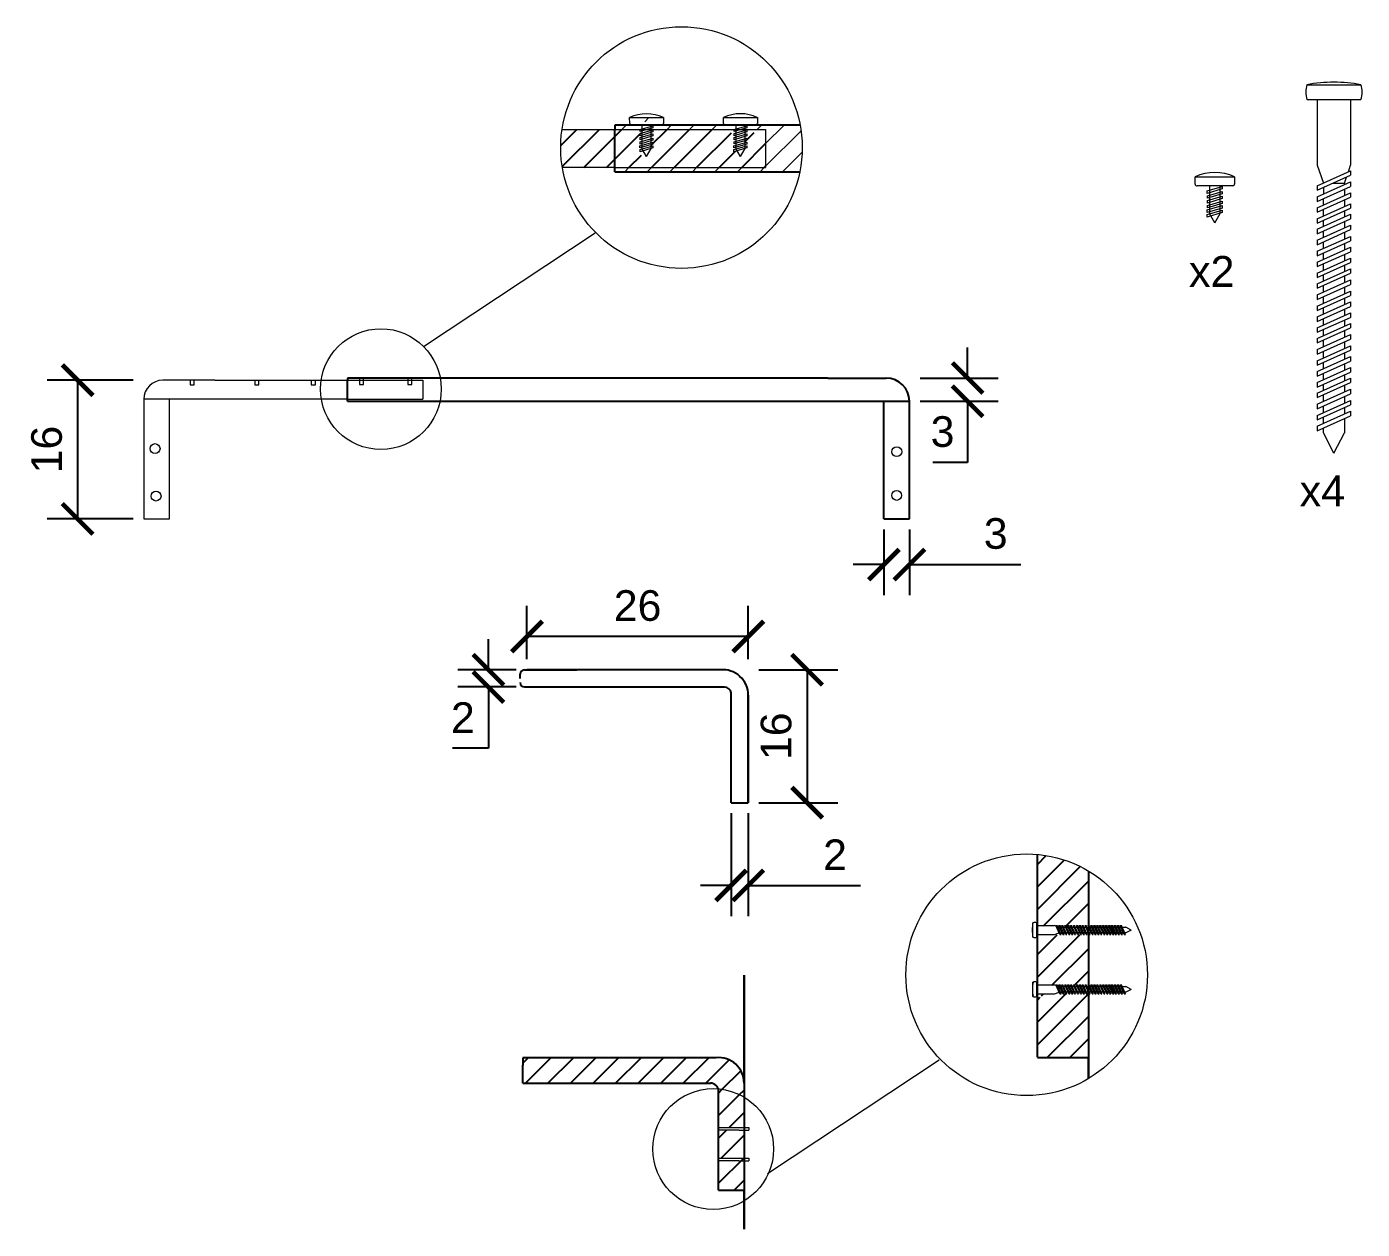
# Model space of a CAD drawing. Header units: inches. Extents: x -337 to 148, y 38 to 645.
# Drawn here: x -183 to -26, y 431.2 to 572.5 of the extents above; entities that cross this region are included whole.
import ezdxf

# ---------------------------------------------------------------- set-up
doc = ezdxf.new("R2010")
doc.units = ezdxf.units.IN
doc.header["$MEASUREMENT"] = 0
for name, color, linetype, lineweight in [('Chiodi', 7, 'Continuous', 18), ('Mulig', 7, 'Continuous', 25), ('Muri', 7, 'Continuous', 30), ('Proiettato', 4, 'Continuous', 20), ('Quote', 1, 'Continuous', 15), ('Sezionato', 7, 'Continuous', 25)]:
    doc.layers.add(name, color=color, linetype=linetype, lineweight=lineweight)
doc.styles.get("Standard").update_dxf_attribs({"font": 'Arial.ttf'})
doc.dimstyles.get("Standard").update_dxf_attribs({"dimtxt": 0.18, "dimasz": 0.18, "dimexe": 0.18, "dimexo": 0.0625, "dimgap": 0.09, "dimtad": 1, "dimtoh": 1, "dimdec": 0, "dimzin": 0, "dimdsep": 46, "dimtxsty": 'Standard', "dimblk": 'ARCHTICK', "dimblk1": 'ARCHTICK', "dimblk2": 'ARCHTICK', "dimcen": 0.09, "dimadec": 0, "dimazin": 0, "dimtfac": 1, "dimtdec": 0, "dimtofl": 0, "dimtmove": 0, "dimatfit": 3, "dimfxl": 1, "dimtolj": 1, "dimtzin": 0, "dimarcsym": 0})

# ---------------------------------------------------------------- blocks, each defined once
blk = doc.blocks.new('_ArchTick')
at = {"color": 0, "linetype": 'ByBlock', "const_width": 0.15}
blk.add_lwpolyline([(-0.5, -0.5), (0.5, 0.5)], dxfattribs=at)
blk = doc.blocks.new('*D38')
at = {"layer": 'Defpoints', "color": 0, "transparency": 16777216}
for p in [(-169.27, 530.99), (-177.05, 514.67), (-169.27, 514.67)]:
    blk.add_point(p, dxfattribs=at)
at = {"layer": 'Quote', "color": 0, "lineweight": -2, "transparency": 16777216}
for p, q in [((-170.52, 530.99), (-180.65, 530.99)), ((-177.05, 530.99), (-177.05, 514.67)), ((-170.52, 514.67), (-180.65, 514.67))]:
    blk.add_line(p, q, dxfattribs=at)
at = {"layer": 'Quote', "color": 0, "lineweight": -2, "transparency": 16777216, "xscale": 3.6, "yscale": 3.6, "zscale": 3.6}
for p, rotation in [((-177.05, 530.99), 90), ((-177.05, 514.67), 270)]:
    blk.add_blockref('_ArchTick', p, dxfattribs=dict(at, rotation=rotation))
at = {"layer": 'Quote', "color": 0, "transparency": 16777216, "insert": (-180.68, 522.83), "char_height": 3.6, "attachment_point": 5, "rotation": 90}
blk.add_mtext('\\A1;16', dxfattribs=at)
blk = doc.blocks.new('*D39')
at = {"layer": 'Defpoints', "color": 0, "transparency": 16777216}
for p in [(-79.24, 531.24), (-79.27, 528.5), (-72.42, 528.5)]:
    blk.add_point(p, dxfattribs=at)
at = {"layer": 'Quote', "color": 0, "lineweight": -2, "transparency": 16777216}
for p, q in [((-72.42, 531.24), (-72.42, 534.84)), ((-77.99, 531.24), (-68.82, 531.24)), ((-78.02, 528.5), (-68.82, 528.5)), ((-72.42, 528.5), (-72.42, 521.3)), ((-72.42, 521.3), (-76.53, 521.3))]:
    blk.add_line(p, q, dxfattribs=at)
at = {"layer": 'Quote', "color": 0, "lineweight": -2, "transparency": 16777216, "xscale": 3.6, "yscale": 3.6, "zscale": 3.6}
for p, rotation in [((-72.42, 531.24), 270), ((-72.42, 528.5), 90)]:
    blk.add_blockref('_ArchTick', p, dxfattribs=dict(at, rotation=rotation))
at = {"layer": 'Quote', "color": 0, "transparency": 16777216, "insert": (-75.37, 524.92), "char_height": 3.6, "attachment_point": 5}
blk.add_mtext('\\A1;3', dxfattribs=at)
blk = doc.blocks.new('*D40')
at = {"layer": 'Defpoints', "color": 0, "transparency": 16777216}
for p in [(-82.26, 514.67), (-79.27, 514.67), (-79.27, 509.31)]:
    blk.add_point(p, dxfattribs=at)
at = {"layer": 'Quote', "color": 0, "lineweight": -2, "transparency": 16777216}
for p, q in [((-82.26, 513.42), (-82.26, 505.71)), ((-79.27, 513.42), (-79.27, 505.71)), ((-82.26, 509.31), (-85.86, 509.31)), ((-79.27, 509.31), (-66.17, 509.31))]:
    blk.add_line(p, q, dxfattribs=at)
at = {"layer": 'Quote', "color": 0, "lineweight": -2, "transparency": 16777216, "xscale": 3.6, "yscale": 3.6, "zscale": 3.6}
blk.add_blockref('_ArchTick', (-82.26, 509.31), dxfattribs=at)
at = {"layer": 'Quote', "color": 0, "lineweight": -2, "transparency": 16777216, "xscale": 3.6, "yscale": 3.6, "zscale": 3.6, "rotation": 180}
blk.add_blockref('_ArchTick', (-79.27, 509.31), dxfattribs=at)
at = {"layer": 'Quote', "color": 0, "transparency": 16777216, "insert": (-69.12, 512.94), "char_height": 3.6, "attachment_point": 5}
blk.add_mtext('\\A1;3', dxfattribs=at)
blk = doc.blocks.new('*D41')
at = {"layer": 'Defpoints', "color": 0, "transparency": 16777216}
for p in [(-100.23, 481.32), (-98.21, 481.32), (-98.21, 471.6)]:
    blk.add_point(p, dxfattribs=at)
at = {"layer": 'Quote', "color": 0, "lineweight": -2, "transparency": 16777216}
for p, q in [((-100.23, 480.07), (-100.23, 468)), ((-98.21, 480.07), (-98.21, 468)), ((-100.23, 471.6), (-103.83, 471.6)), ((-98.21, 471.6), (-85.01, 471.6))]:
    blk.add_line(p, q, dxfattribs=at)
at = {"layer": 'Quote', "color": 0, "lineweight": -2, "transparency": 16777216, "xscale": 3.6, "yscale": 3.6, "zscale": 3.6}
blk.add_blockref('_ArchTick', (-100.23, 471.6), dxfattribs=at)
at = {"layer": 'Quote', "color": 0, "lineweight": -2, "transparency": 16777216, "xscale": 3.6, "yscale": 3.6, "zscale": 3.6, "rotation": 180}
blk.add_blockref('_ArchTick', (-98.21, 471.6), dxfattribs=at)
at = {"layer": 'Quote', "color": 0, "transparency": 16777216, "insert": (-88.01, 475.2), "char_height": 3.6, "attachment_point": 5}
blk.add_mtext('\\A1;2', dxfattribs=at)
blk = doc.blocks.new('*D42')
at = {"layer": 'Defpoints', "color": 0, "transparency": 16777216}
for p in [(-124.23, 496.94), (-128.76, 494.92), (-124.23, 494.92)]:
    blk.add_point(p, dxfattribs=at)
at = {"layer": 'Quote', "color": 0, "lineweight": -2, "transparency": 16777216}
for p, q in [((-128.76, 496.94), (-128.76, 500.54)), ((-125.48, 496.94), (-132.36, 496.94)), ((-125.48, 494.92), (-132.36, 494.92)), ((-128.76, 494.92), (-128.76, 487.72)), ((-128.76, 487.72), (-132.97, 487.72))]:
    blk.add_line(p, q, dxfattribs=at)
at = {"layer": 'Quote', "color": 0, "lineweight": -2, "transparency": 16777216, "xscale": 3.6, "yscale": 3.6, "zscale": 3.6}
for p, rotation in [((-128.76, 496.94), 270), ((-128.76, 494.92), 90)]:
    blk.add_blockref('_ArchTick', p, dxfattribs=dict(at, rotation=rotation))
at = {"layer": 'Quote', "color": 0, "transparency": 16777216, "insert": (-131.76, 491.32), "char_height": 3.6, "attachment_point": 5}
blk.add_mtext('\\A1;2', dxfattribs=at)
blk = doc.blocks.new('*D43')
at = {"layer": 'Defpoints', "color": 0, "transparency": 16777216}
for p in [(-98.21, 496.94), (-98.21, 481.32), (-91.29, 481.32)]:
    blk.add_point(p, dxfattribs=at)
at = {"layer": 'Quote', "color": 0, "lineweight": -2, "transparency": 16777216}
for p, q in [((-96.96, 496.94), (-87.69, 496.94)), ((-91.29, 496.94), (-91.29, 481.32)), ((-96.96, 481.32), (-87.69, 481.32))]:
    blk.add_line(p, q, dxfattribs=at)
at = {"layer": 'Quote', "color": 0, "lineweight": -2, "transparency": 16777216, "xscale": 3.6, "yscale": 3.6, "zscale": 3.6}
for p, rotation in [((-91.29, 496.94), 90), ((-91.29, 481.32), 270)]:
    blk.add_blockref('_ArchTick', p, dxfattribs=dict(at, rotation=rotation))
at = {"layer": 'Quote', "color": 0, "transparency": 16777216, "insert": (-94.92, 489.13), "char_height": 3.6, "attachment_point": 5, "rotation": 90}
blk.add_mtext('\\A1;16', dxfattribs=at)
blk = doc.blocks.new('*D44')
at = {"layer": 'Defpoints', "color": 0, "transparency": 16777216}
for p in [(-124.23, 500.85), (-124.23, 496.94), (-98.21, 496.94)]:
    blk.add_point(p, dxfattribs=at)
at = {"layer": 'Quote', "color": 0, "lineweight": -2, "transparency": 16777216}
for p, q in [((-124.23, 498.19), (-124.23, 504.45)), ((-98.21, 498.19), (-98.21, 504.45)), ((-98.21, 500.85), (-124.23, 500.85))]:
    blk.add_line(p, q, dxfattribs=at)
at = {"layer": 'Quote', "color": 0, "lineweight": -2, "transparency": 16777216, "xscale": 3.6, "yscale": 3.6, "zscale": 3.6, "rotation": 180}
blk.add_blockref('_ArchTick', (-124.23, 500.85), dxfattribs=at)
at = {"layer": 'Quote', "color": 0, "lineweight": -2, "transparency": 16777216, "xscale": 3.6, "yscale": 3.6, "zscale": 3.6}
blk.add_blockref('_ArchTick', (-98.21, 500.85), dxfattribs=at)
at = {"layer": 'Quote', "color": 0, "transparency": 16777216, "insert": (-111.22, 504.47), "char_height": 3.6, "attachment_point": 5}
blk.add_mtext('\\A1;26', dxfattribs=at)

msp = doc.modelspace()

# ---------------------------------------------------------------- hatches: boundary and pattern name
at = {"layer": 'Chiodi'}
h = msp.add_hatch(dxfattribs=at)
h.set_pattern_fill('ANSI31', color=256, scale=15)
h.paths.add_polyline_path([(-112.18, 560.96), (-113.9, 560.96), (-113.9, 560.46), (-112.18, 560.46)], flags=17)
h = msp.add_hatch(dxfattribs=at)
h.set_pattern_fill('ANSI31', color=256, scale=15)
h.paths.add_polyline_path([(-92.11, 560.96), (-94.81, 560.96), (-97.17, 560.96), (-97.17, 560.46), (-96.17, 560.46), (-96.17, 555.98), (-113.9, 555.98), (-113.9, 555.48), (-95.17, 555.48), (-92.15, 555.48, 0.050663), (-91.86, 558.33, 0.046516)])
h = msp.add_hatch(dxfattribs=at)
h.set_pattern_fill('ANSI31', color=256, scale=15)
h.set_pattern_definition([(45, (0.0235, 0.8929), (-1.325825, 1.325825), [])])
h.paths.add_polyline_path([(-108.18, 561.85), (-112.16, 561.85), (-112.15, 561.35), (-108.19, 561.35)], flags=17)
h = msp.add_hatch(dxfattribs=at)
h.set_pattern_fill('ANSI31', color=256, scale=15)
h.paths.add_polyline_path([(-101.14, 560.96), (-108.21, 560.96), (-108.21, 560.46), (-101.14, 560.46)], flags=17)
at = {"layer": 'Sezionato'}
h = msp.add_hatch(dxfattribs=at)
h.set_pattern_fill('ANSI31', color=256, scale=15)
h.paths.add_polyline_path([(-113.9, 560.46), (-120.1, 560.46, 0.037546), (-120.26, 558.33, 0.041587), (-120.06, 555.98), (-113.9, 555.98)])
h = msp.add_hatch(dxfattribs=at)
h.set_pattern_fill('ANSI31', color=256, scale=15)
h.paths.add_polyline_path([(-110.74, 557.91), (-110.94, 557.85), (-110.94, 558.11), (-110.74, 558.17), (-110.74, 558.41), (-110.94, 558.35), (-110.94, 558.6), (-110.74, 558.66), (-110.74, 558.89), (-110.94, 558.82), (-110.94, 559.08), (-110.74, 559.14), (-110.74, 559.37), (-110.95, 559.3), (-110.95, 559.56), (-110.74, 559.62), (-110.74, 560.07), (-111.97, 560.07, -0.451167), (-112.18, 560.25), (-112.18, 560.46), (-113.9, 560.46), (-113.9, 555.98), (-96.17, 555.98), (-96.17, 560.46), (-97.17, 560.46), (-97.17, 560.26, -0.41587), (-97.35, 560.08), (-98.61, 560.08), (-98.61, 559.95), (-98.4, 560.01), (-98.4, 559.76), (-98.61, 559.7), (-98.61, 559.46), (-98.4, 559.53), (-98.4, 559.28), (-98.61, 559.22), (-98.61, 558.99), (-98.4, 559.05), (-98.4, 558.81), (-98.61, 558.74), (-98.61, 558.49), (-98.4, 558.55), (-98.4, 558.31), (-98.61, 558.25), (-98.61, 558.04), (-98.42, 558.09), (-98.42, 557.85), (-98.61, 557.79), (-98.61, 557.58), (-98.41, 557.63), (-98.41, 557.39), (-98.59, 557.34), (-99.15, 556.37), (-99.55, 557.05), (-99.91, 556.94), (-99.91, 557.19), (-99.67, 557.26), (-99.7, 557.31), (-99.7, 557.46), (-99.92, 557.39), (-99.92, 557.65), (-99.7, 557.71), (-99.7, 557.92), (-99.9, 557.86), (-99.9, 558.11), (-99.7, 558.17), (-99.7, 558.41), (-99.9, 558.35), (-99.9, 558.61), (-99.7, 558.67), (-99.7, 558.89), (-99.9, 558.83), (-99.9, 559.08), (-99.7, 559.14), (-99.7, 559.37), (-99.91, 559.31), (-99.91, 559.56), (-99.7, 559.63), (-99.7, 560.08), (-100.93, 560.07, -0.451167), (-101.13, 560.25), (-101.14, 560.46), (-108.21, 560.46), (-108.21, 560.25, -0.41587), (-108.39, 560.07), (-109.65, 560.07), (-109.65, 559.94), (-109.45, 560), (-109.45, 559.76), (-109.65, 559.7), (-109.65, 559.46), (-109.44, 559.52), (-109.44, 559.28), (-109.65, 559.22), (-109.65, 558.98), (-109.44, 559.05), (-109.44, 558.8), (-109.65, 558.74), (-109.65, 558.49), (-109.44, 558.55), (-109.44, 558.31), (-109.65, 558.24), (-109.65, 558.03), (-109.46, 558.09), (-109.46, 557.84), (-109.65, 557.79), (-109.65, 557.57), (-109.45, 557.63), (-109.45, 557.39), (-109.63, 557.33), (-110.19, 556.36), (-110.59, 557.04), (-110.96, 556.93), (-110.96, 557.19), (-110.71, 557.26), (-110.74, 557.31), (-110.74, 557.46), (-110.96, 557.39), (-110.96, 557.64), (-110.74, 557.71)], flags=17)
h = msp.add_hatch(dxfattribs=at)
h.set_pattern_fill('ANSI31', color=256, scale=15)
h.paths.add_polyline_path([(-58.22, 473.29, 0.112438), (-64.22, 475.23), (-64.22, 467.16, -0.18369), (-63.75, 467.16), (-63.75, 466.84), (-61.69, 466.84), (-61.48, 466.77), (-61.51, 466.84), (-61.37, 466.84), (-61.32, 466.71), (-61.13, 466.65), (-61.08, 466.65), (-61.16, 466.84), (-61.02, 466.84), (-60.94, 466.65), (-60.74, 466.65), (-60.82, 466.84), (-60.68, 466.84), (-60.6, 466.65), (-60.39, 466.65), (-60.48, 466.84), (-60.34, 466.84), (-60.25, 466.65), (-60.06, 466.65), (-60.15, 466.84), (-60.01, 466.84), (-59.92, 466.65), (-59.72, 466.65), (-59.8, 466.84), (-59.66, 466.84), (-59.58, 466.65), (-59.37, 466.65), (-59.46, 466.84), (-59.31, 466.84), (-59.23, 466.65), (-59.03, 466.65), (-59.11, 466.84), (-58.97, 466.84), (-58.89, 466.65), (-58.68, 466.65), (-58.77, 466.84), (-58.63, 466.84), (-58.54, 466.65), (-58.35, 466.65), (-58.44, 466.84), (-58.22, 466.84)])
h = msp.add_hatch(dxfattribs=at)
h.set_pattern_fill('ANSI31', color=256, scale=15)
h.paths.add_polyline_path([(-58.22, 465.79), (-58.3, 465.79), (-58.38, 465.99), (-58.59, 465.99), (-58.5, 465.79), (-58.64, 465.79), (-58.73, 465.99), (-58.93, 465.99), (-58.84, 465.79), (-58.98, 465.79), (-59.07, 465.99), (-59.28, 465.99), (-59.19, 465.79), (-59.33, 465.79), (-59.42, 465.99), (-59.62, 465.99), (-59.53, 465.8), (-59.67, 465.8), (-59.76, 465.99), (-59.95, 465.99), (-59.87, 465.79), (-60.01, 465.79), (-60.09, 465.99), (-60.3, 465.99), (-60.21, 465.79), (-60.35, 465.79), (-60.44, 465.99), (-60.64, 465.99), (-60.55, 465.79), (-60.69, 465.79), (-60.78, 465.99), (-60.99, 465.99), (-60.9, 465.79), (-61.04, 465.79), (-61.13, 465.99), (-61.69, 465.79), (-63.75, 465.79), (-63.75, 465.47, -0.148808), (-64.22, 465.47), (-64.22, 460.19, -0.184301), (-63.75, 460.19), (-63.75, 459.86), (-61.69, 459.86), (-61.48, 459.79), (-61.51, 459.86), (-61.37, 459.86), (-61.31, 459.74), (-61.13, 459.67), (-61.08, 459.67), (-61.16, 459.86), (-61.02, 459.86), (-60.94, 459.67), (-60.74, 459.67), (-60.82, 459.86), (-60.68, 459.86), (-60.6, 459.67), (-60.39, 459.67), (-60.48, 459.86), (-60.34, 459.86), (-60.25, 459.67), (-60.06, 459.67), (-60.14, 459.87), (-60, 459.87), (-59.92, 459.67), (-59.72, 459.67), (-59.8, 459.86), (-59.66, 459.86), (-59.58, 459.67), (-59.37, 459.67), (-59.45, 459.86), (-59.31, 459.86), (-59.23, 459.67), (-59.03, 459.67), (-59.11, 459.86), (-58.97, 459.86), (-58.89, 459.67), (-58.68, 459.67), (-58.77, 459.86), (-58.63, 459.86), (-58.54, 459.67), (-58.35, 459.67), (-58.44, 459.87), (-58.22, 459.87)])
h = msp.add_hatch(dxfattribs=at)
h.set_pattern_fill('ANSI31', color=256, scale=15)
h.paths.add_polyline_path([(-58.22, 458.82), (-58.3, 458.82), (-58.38, 459.01), (-58.59, 459.01), (-58.5, 458.82), (-58.64, 458.82), (-58.73, 459.01), (-58.93, 459.01), (-58.84, 458.82), (-58.98, 458.82), (-59.07, 459.01), (-59.28, 459.01), (-59.19, 458.82), (-59.33, 458.82), (-59.42, 459.01), (-59.62, 459.01), (-59.53, 458.82), (-59.67, 458.82), (-59.76, 459.01), (-59.95, 459.01), (-59.86, 458.82), (-60, 458.82), (-60.09, 459.01), (-60.3, 459.01), (-60.21, 458.82), (-60.35, 458.82), (-60.44, 459.01), (-60.64, 459.01), (-60.55, 458.82), (-60.69, 458.82), (-60.78, 459.01), (-60.99, 459.01), (-60.9, 458.82), (-61.04, 458.82), (-61.13, 459.01), (-61.69, 458.82), (-63.75, 458.82), (-63.75, 458.49, -0.149292), (-64.22, 458.49), (-64.22, 451.31), (-58.22, 451.31)])
h = msp.add_hatch(dxfattribs=at)
h.set_pattern_fill('ANSI31', color=256, scale=15)
h.paths.add_polyline_path([(-101.98, 451.34), (-124.71, 451.34), (-124.71, 450.45), (-124.71, 448.35), (-102.67, 448.35, -0.336086), (-101.75, 447.69, -0.114287), (-98.7, 446.71), (-98.7, 448.35, 0.44218)])
h = msp.add_hatch(dxfattribs=at)
h.set_pattern_fill('ANSI31', color=256, scale=15)
h.paths.add_polyline_path([(-98.7, 446.71, 0.114287), (-101.75, 447.69, -0.074277), (-101.71, 447.42), (-101.7, 443.14), (-99.27, 443.14), (-99.27, 442.82), (-101.7, 442.82), (-101.7, 439.53), (-99.3, 439.53), (-99.3, 439.21), (-101.7, 439.21), (-101.7, 435.73), (-98.7, 435.73)])

# ---------------------------------------------------------------- linework, layer by layer
at = {"layer": 'Chiodi', "color": 2}
for p, q in [((-32.53, 565.71), (-26.18, 565.71)), ((-32.53, 563.97), (-31.31, 563.97)), ((-31.31, 563.97), (-31.31, 556.26)), ((-31.31, 563.97), (-27.4, 563.97)), ((-27.4, 563.97), (-27.4, 556.26)), ((-27.4, 563.97), (-26.18, 563.97)), ((-31.31, 556.26), (-30.6, 554.16)), ((-27.66, 555.48), (-27.4, 556.26)), ((-31.31, 553.83), (-27.4, 555.6)), ((-31.31, 553.31), (-27.4, 555.07)), ((-31.31, 552.52), (-27.4, 554.29)), ((-28.11, 554.16), (-27.87, 554.86)), ((-27.4, 555.59), (-27.4, 555.07)), ((-27.4, 554.29), (-27.4, 553.76)), ((-31.32, 551.25), (-27.4, 553.02)), ((-31.31, 553.83), (-31.31, 553.83)), ((-31.31, 553.83), (-31.31, 553.31)), ((-31.31, 552), (-27.4, 553.76)), ((-30.6, 553.63), (-30.6, 552.85)), ((-29.43, 554.16), (-28.11, 554.16)), ((-28.11, 554.16), (-28.11, 553.97)), ((-28.11, 553.44), (-28.11, 552.7)), ((-27.4, 553.01), (-27.4, 552.49)), ((-31.32, 550.73), (-27.4, 552.49)), ((-31.32, 549.96), (-27.4, 551.72)), ((-31.32, 551.25), (-31.32, 550.73)), ((-31.32, 549.43), (-27.4, 551.19)), ((-31.31, 552.52), (-31.31, 552)), ((-30.6, 551.57), (-30.6, 552.32)), ((-28.11, 552.17), (-28.11, 551.4)), ((-27.4, 551.72), (-27.4, 551.19)), ((-31.32, 549.96), (-31.32, 549.43)), ((-31.31, 548.72), (-27.39, 550.48)), ((-31.31, 548.19), (-27.4, 549.95)), ((-30.6, 550.28), (-30.6, 551.05)), ((-30.6, 549.04), (-30.6, 549.76)), ((-28.11, 550.88), (-28.11, 550.16)), ((-28.11, 549.63), (-28.11, 548.88)), ((-27.4, 550.48), (-27.4, 549.95)), ((-31.31, 547.44), (-27.4, 549.2)), ((-31.31, 548.72), (-31.31, 548.19)), ((-31.31, 546.91), (-27.4, 548.68)), ((-30.6, 547.76), (-30.6, 548.51)), ((-28.11, 548.36), (-28.11, 547.57)), ((-27.4, 549.2), (-27.4, 548.68)), ((-31.31, 546.13), (-27.4, 547.89)), ((-31.31, 547.44), (-31.31, 546.91)), ((-31.31, 545.6), (-27.4, 547.37)), ((-31.31, 544.85), (-27.4, 546.62)), ((-30.6, 546.45), (-30.6, 547.24)), ((-28.11, 547.05), (-28.11, 546.3)), ((-27.4, 547.89), (-27.4, 547.37)), ((-27.4, 546.62), (-27.4, 546.09)), ((-31.31, 546.13), (-31.31, 545.6)), ((-31.31, 544.33), (-27.4, 546.09)), ((-31.31, 543.56), (-27.4, 545.33)), ((-31.31, 544.85), (-31.31, 544.33)), ((-30.6, 545.18), (-30.6, 545.93)), ((-28.11, 545.77), (-28.11, 545.01)), ((-27.4, 545.32), (-27.4, 544.8)), ((-31.31, 543.04), (-27.4, 544.8)), ((-31.31, 542.32), (-27.39, 544.09)), ((-31.31, 543.56), (-31.31, 543.04)), ((-31.31, 541.8), (-27.39, 543.56)), ((-30.6, 543.89), (-30.6, 544.65)), ((-30.6, 542.64), (-30.6, 543.36)), ((-28.11, 544.48), (-28.11, 543.76)), ((-27.39, 544.08), (-27.39, 543.56)), ((-31.31, 541.01), (-27.4, 542.77)), ((-31.31, 542.32), (-31.31, 541.8)), ((-31.31, 540.48), (-27.4, 542.25)), ((-30.6, 541.33), (-30.6, 542.12)), ((-28.11, 543.24), (-28.11, 542.45)), ((-28.11, 541.93), (-28.11, 541.14)), ((-27.4, 542.77), (-27.4, 542.25)), ((-31.31, 539.7), (-27.4, 541.46)), ((-31.31, 541.01), (-31.31, 540.48)), ((-31.31, 539.17), (-27.4, 540.94)), ((-31.31, 538.43), (-27.4, 540.19)), ((-30.6, 540.02), (-30.6, 540.81)), ((-28.11, 540.62), (-28.11, 539.87)), ((-27.4, 541.46), (-27.4, 540.94)), ((-27.4, 540.19), (-27.4, 539.66)), ((-31.31, 539.7), (-31.31, 539.17)), ((-31.31, 537.9), (-27.4, 539.66)), ((-31.31, 537.13), (-27.4, 538.9)), ((-30.6, 538.75), (-30.6, 539.5)), ((-28.11, 539.34), (-28.11, 538.58)), ((-27.4, 538.89), (-27.4, 538.37)), ((-31.31, 538.43), (-31.31, 537.9)), ((-31.31, 536.61), (-27.4, 538.37)), ((-31.31, 535.89), (-27.39, 537.66)), ((-31.31, 537.13), (-31.31, 536.61)), ((-31.31, 535.37), (-27.39, 537.13)), ((-30.6, 537.46), (-30.6, 538.22)), ((-28.11, 538.05), (-28.11, 537.33)), ((-27.39, 537.65), (-27.39, 537.13)), ((-31.31, 534.58), (-27.4, 536.34)), ((-31.31, 535.89), (-31.31, 535.37)), ((-31.31, 534.05), (-27.4, 535.82)), ((-30.6, 536.21), (-30.6, 536.93)), ((-30.6, 534.9), (-30.6, 535.69)), ((-28.11, 536.81), (-28.11, 536.02)), ((-28.11, 535.5), (-28.11, 534.71)), ((-27.4, 536.34), (-27.4, 535.82)), ((-31.31, 533.27), (-27.4, 535.03)), ((-31.31, 534.58), (-31.31, 534.05)), ((-31.31, 532.74), (-27.4, 534.51)), ((-30.6, 533.59), (-30.6, 534.38)), ((-28.11, 534.19), (-28.11, 533.44)), ((-27.4, 535.03), (-27.4, 534.51)), ((-31.31, 532), (-27.4, 533.76)), ((-31.31, 533.27), (-31.31, 532.74)), ((-31.31, 531.47), (-27.4, 533.23)), ((-31.31, 530.7), (-27.4, 532.47)), ((-30.6, 532.32), (-30.6, 533.07)), ((-28.11, 532.91), (-28.11, 532.15)), ((-27.4, 533.76), (-27.4, 533.23)), ((-27.4, 532.46), (-27.4, 531.94)), ((-31.31, 532), (-31.31, 531.47)), ((-31.31, 530.18), (-27.4, 531.94)), ((-31.31, 529.46), (-27.39, 531.23)), ((-30.6, 531.03), (-30.6, 531.79)), ((-28.11, 531.62), (-28.11, 530.9)), ((-27.39, 531.22), (-27.39, 530.7)), ((-31.31, 530.7), (-31.31, 530.18)), ((-31.31, 528.94), (-27.39, 530.7)), ((-31.31, 528.15), (-27.4, 529.91)), ((-31.31, 529.46), (-31.31, 528.94)), ((-31.31, 527.62), (-27.4, 529.39)), ((-30.6, 529.78), (-30.6, 530.5)), ((-30.6, 528.47), (-30.6, 529.26)), ((-28.11, 530.38), (-28.11, 529.59)), ((-27.4, 529.91), (-27.4, 529.39)), ((-31.31, 526.84), (-27.4, 528.6)), ((-31.31, 528.15), (-31.31, 527.62)), ((-31.31, 526.32), (-27.4, 528.08)), ((-30.6, 527.16), (-30.6, 527.95)), ((-28.11, 529.07), (-28.11, 528.28)), ((-28.11, 527.76), (-28.11, 527.01)), ((-27.4, 528.6), (-27.4, 528.08)), ((-31.31, 525.57), (-27.4, 527.33)), ((-31.31, 526.84), (-31.31, 526.32)), ((-31.31, 525.04), (-27.4, 526.8)), ((-30.6, 525.89), (-30.6, 526.64)), ((-28.11, 526.48), (-28.11, 524.81)), ((-27.4, 527.33), (-27.4, 526.8)), ((-31.31, 525.57), (-31.31, 525.04)), ((-30.6, 524.81), (-30.6, 525.36)), ((-29.35, 522.42), (-30.6, 524.81)), ((-29.35, 522.42), (-28.11, 524.81)), ((-29.35, 522.42), (-29.35, 522.42)), ((-64.74, 465.51), (-64.74, 467.2)), ((-64.28, 466.88), (-64.28, 467.2)), ((-64.28, 466.88), (-62.22, 466.88)), ((-64.28, 465.83), (-64.28, 466.88)), ((-62.01, 466.81), (-62.22, 466.88)), ((-61.57, 465.83), (-62.04, 466.88)), ((-62.04, 466.88), (-61.9, 466.88)), ((-61.43, 465.83), (-61.9, 466.88)), ((-61.65, 466.69), (-61.84, 466.75)), ((-61.22, 465.83), (-61.69, 466.88)), ((-61.69, 466.88), (-61.55, 466.88)), ((-61.65, 466.33), (-61.65, 466.69)), ((-61.65, 466.69), (-61.6, 466.69)), ((-61.08, 465.83), (-61.55, 466.88)), ((-61.46, 466.69), (-61.26, 466.69)), ((-60.88, 465.83), (-61.35, 466.88)), ((-61.35, 466.88), (-61.21, 466.88)), ((-60.74, 465.83), (-61.21, 466.88)), ((-61.12, 466.69), (-60.92, 466.69)), ((-60.53, 465.83), (-61, 466.88)), ((-61, 466.88), (-60.86, 466.88)), ((-60.39, 465.83), (-60.86, 466.88)), ((-60.78, 466.69), (-60.59, 466.69)), ((-60.2, 465.83), (-60.67, 466.88)), ((-60.67, 466.88), (-60.53, 466.88)), ((-60.06, 465.83), (-60.53, 466.88)), ((-60.45, 466.69), (-60.24, 466.69)), ((-59.86, 465.83), (-60.33, 466.88)), ((-60.33, 466.88), (-60.19, 466.88)), ((-59.72, 465.83), (-60.19, 466.88)), ((-60.1, 466.69), (-59.9, 466.69)), ((-59.51, 465.83), (-59.98, 466.88)), ((-59.98, 466.88), (-59.84, 466.88)), ((-59.37, 465.83), (-59.84, 466.88)), ((-59.76, 466.69), (-59.56, 466.69)), ((-59.17, 465.83), (-59.64, 466.88)), ((-59.64, 466.88), (-59.5, 466.88)), ((-59.03, 465.83), (-59.5, 466.88)), ((-59.42, 466.69), (-59.21, 466.69)), ((-58.82, 465.83), (-59.3, 466.88)), ((-59.29, 466.88), (-59.15, 466.88)), ((-58.68, 465.83), (-59.15, 466.88)), ((-59.07, 466.69), (-58.88, 466.69)), ((-58.49, 465.83), (-58.96, 466.88)), ((-58.96, 466.88), (-58.82, 466.88)), ((-58.35, 465.83), (-58.82, 466.88)), ((-58.74, 466.69), (-58.53, 466.69)), ((-58.14, 465.83), (-58.61, 466.88)), ((-58.61, 466.88), (-58.47, 466.88)), ((-58, 465.83), (-58.47, 466.88)), ((-58.39, 466.69), (-58.18, 466.69)), ((-57.79, 465.83), (-58.26, 466.88)), ((-58.26, 466.88), (-58.12, 466.88)), ((-57.65, 465.83), (-58.12, 466.88)), ((-58.04, 466.69), (-57.84, 466.69)), ((-57.45, 465.83), (-57.92, 466.88)), ((-57.92, 466.88), (-57.78, 466.88)), ((-57.31, 465.83), (-57.78, 466.88)), ((-57.7, 466.69), (-57.49, 466.69)), ((-57.11, 465.83), (-57.58, 466.88)), ((-57.58, 466.88), (-57.44, 466.88)), ((-56.97, 465.83), (-57.44, 466.88)), ((-57.35, 466.69), (-57.16, 466.69)), ((-56.78, 465.83), (-57.25, 466.88)), ((-57.25, 466.88), (-57.11, 466.88)), ((-56.64, 465.83), (-57.11, 466.88)), ((-57.02, 466.69), (-56.81, 466.69)), ((-56.42, 465.83), (-56.9, 466.88)), ((-56.9, 466.88), (-56.76, 466.88)), ((-56.28, 465.83), (-56.76, 466.88)), ((-56.67, 466.69), (-56.46, 466.69)), ((-56.08, 465.83), (-56.55, 466.88)), ((-56.55, 466.88), (-56.41, 466.88)), ((-55.94, 465.83), (-56.41, 466.88)), ((-56.32, 466.69), (-56.12, 466.69)), ((-55.73, 465.83), (-56.21, 466.88)), ((-56.21, 466.88), (-56.07, 466.88)), ((-55.59, 465.83), (-56.07, 466.88)), ((-55.98, 466.69), (-55.78, 466.69)), ((-55.39, 465.83), (-55.86, 466.88)), ((-55.86, 466.88), (-55.72, 466.88)), ((-55.25, 465.83), (-55.72, 466.88)), ((-55.63, 466.69), (-55.44, 466.69)), ((-55.06, 465.83), (-55.53, 466.88)), ((-55.53, 466.88), (-55.39, 466.88)), ((-54.92, 465.83), (-55.39, 466.88)), ((-55.3, 466.69), (-55.09, 466.69)), ((-54.71, 465.83), (-55.18, 466.88)), ((-55.18, 466.88), (-55.04, 466.88)), ((-54.57, 465.83), (-55.04, 466.88)), ((-54.95, 466.69), (-54.74, 466.69)), ((-54.36, 465.83), (-54.83, 466.88)), ((-54.83, 466.88), (-54.69, 466.88)), ((-54.22, 465.83), (-54.69, 466.88)), ((-54.6, 466.69), (-54.4, 466.69)), ((-54.02, 465.83), (-54.49, 466.88)), ((-54.49, 466.88), (-54.35, 466.88)), ((-53.88, 465.83), (-54.35, 466.88)), ((-54.26, 466.69), (-53.82, 466.69)), ((-53.18, 466.35), (-53.82, 466.69)), ((-53.18, 466.35), (-53.82, 466.02)), ((-53.18, 466.35), (-53.18, 466.35)), ((-64.28, 465.83), (-62.22, 465.83)), ((-64.28, 465.51), (-64.28, 465.83)), ((-62.22, 465.83), (-61.65, 466.02)), ((-61.57, 465.83), (-61.57, 465.83)), ((-61.57, 465.83), (-61.43, 465.83)), ((-61.51, 466.02), (-61.3, 466.02)), ((-61.22, 465.83), (-61.08, 465.83)), ((-60.96, 466.02), (-61.16, 466.02)), ((-60.88, 465.83), (-60.74, 465.83)), ((-60.62, 466.02), (-60.82, 466.02)), ((-60.53, 465.83), (-60.39, 465.83)), ((-60.29, 466.02), (-60.48, 466.02)), ((-60.2, 465.83), (-60.06, 465.83)), ((-59.95, 466.02), (-60.15, 466.02)), ((-59.86, 465.83), (-59.72, 465.83)), ((-59.6, 466.02), (-59.81, 466.02)), ((-59.51, 465.83), (-59.37, 465.83)), ((-59.26, 466.02), (-59.46, 466.02)), ((-59.17, 465.83), (-59.03, 465.83)), ((-58.91, 466.02), (-59.12, 466.02)), ((-58.82, 465.83), (-58.68, 465.83)), ((-58.58, 466.02), (-58.77, 466.02)), ((-58.49, 465.83), (-58.35, 465.83)), ((-58.23, 466.02), (-58.44, 466.02)), ((-58.14, 465.83), (-58, 465.83)), ((-57.88, 466.02), (-58.09, 466.02)), ((-57.79, 465.83), (-57.65, 465.83)), ((-57.54, 466.02), (-57.74, 466.02)), ((-57.45, 465.83), (-57.31, 465.83)), ((-57.19, 466.02), (-57.4, 466.02)), ((-57.11, 465.83), (-56.97, 465.83)), ((-56.86, 466.02), (-57.05, 466.02)), ((-56.78, 465.83), (-56.64, 465.83)), ((-56.51, 466.02), (-56.72, 466.02)), ((-56.42, 465.83), (-56.28, 465.83)), ((-56.16, 466.02), (-56.37, 466.02)), ((-56.08, 465.83), (-55.94, 465.83)), ((-55.82, 466.02), (-56.02, 466.02)), ((-55.73, 465.83), (-55.59, 465.83)), ((-55.48, 466.02), (-55.68, 466.02)), ((-55.39, 465.83), (-55.25, 465.83)), ((-55.14, 466.02), (-55.34, 466.02)), ((-55.06, 465.83), (-54.92, 465.83)), ((-54.79, 466.02), (-55, 466.02)), ((-54.71, 465.83), (-54.57, 465.83)), ((-54.44, 466.02), (-54.65, 466.02)), ((-54.36, 465.83), (-54.22, 465.83)), ((-54.1, 466.02), (-54.3, 466.02)), ((-54.02, 465.83), (-53.88, 465.83)), ((-53.82, 466.02), (-53.96, 466.02)), ((-64.74, 458.53), (-64.74, 460.23)), ((-64.27, 459.9), (-64.27, 460.23)), ((-64.27, 459.9), (-62.21, 459.9)), ((-64.27, 458.86), (-64.27, 459.9)), ((-64.27, 458.86), (-62.21, 458.86)), ((-64.27, 458.53), (-64.27, 458.86)), ((-62.01, 459.83), (-62.21, 459.9)), ((-62.21, 458.86), (-61.65, 459.05)), ((-61.57, 458.86), (-62.04, 459.9)), ((-62.04, 459.9), (-61.9, 459.9)), ((-61.43, 458.86), (-61.9, 459.9)), ((-61.65, 459.71), (-61.84, 459.78)), ((-61.22, 458.86), (-61.69, 459.9)), ((-61.69, 459.9), (-61.55, 459.9)), ((-61.65, 459.36), (-61.65, 459.71)), ((-61.65, 459.71), (-61.6, 459.71)), ((-61.57, 458.86), (-61.57, 458.86)), ((-61.57, 458.86), (-61.43, 458.86)), ((-61.08, 458.86), (-61.55, 459.9)), ((-61.51, 459.05), (-61.3, 459.05)), ((-61.46, 459.71), (-61.26, 459.71)), ((-60.88, 458.86), (-61.35, 459.9)), ((-61.35, 459.9), (-61.21, 459.9)), ((-61.22, 458.86), (-61.08, 458.86)), ((-60.74, 458.86), (-61.21, 459.9)), ((-60.96, 459.05), (-61.16, 459.05)), ((-61.12, 459.71), (-60.92, 459.71)), ((-60.53, 458.86), (-61, 459.9)), ((-61, 459.9), (-60.86, 459.9)), ((-60.88, 458.86), (-60.74, 458.86)), ((-60.39, 458.86), (-60.86, 459.9)), ((-60.62, 459.05), (-60.82, 459.05)), ((-60.78, 459.71), (-60.58, 459.71)), ((-60.2, 458.86), (-60.67, 459.9)), ((-60.67, 459.9), (-60.53, 459.9)), ((-60.06, 458.86), (-60.53, 459.9)), ((-60.53, 458.86), (-60.39, 458.86)), ((-60.29, 459.05), (-60.48, 459.05)), ((-60.44, 459.71), (-60.24, 459.71)), ((-59.86, 458.86), (-60.33, 459.9)), ((-60.33, 459.9), (-60.19, 459.9)), ((-60.2, 458.86), (-60.06, 458.86)), ((-59.72, 458.86), (-60.19, 459.9)), ((-59.94, 459.05), (-60.14, 459.05)), ((-60.1, 459.71), (-59.89, 459.71)), ((-59.51, 458.86), (-59.98, 459.9)), ((-59.98, 459.9), (-59.84, 459.9)), ((-59.86, 458.86), (-59.72, 458.86)), ((-59.37, 458.86), (-59.84, 459.9)), ((-59.59, 459.05), (-59.8, 459.05)), ((-59.75, 459.71), (-59.55, 459.71)), ((-59.17, 458.86), (-59.64, 459.9)), ((-59.64, 459.9), (-59.5, 459.9)), ((-59.51, 458.86), (-59.37, 458.86)), ((-59.03, 458.86), (-59.5, 459.9)), ((-59.25, 459.05), (-59.45, 459.05)), ((-59.41, 459.71), (-59.21, 459.71)), ((-58.82, 458.86), (-59.29, 459.9)), ((-59.29, 459.9), (-59.15, 459.9)), ((-59.17, 458.86), (-59.03, 458.86)), ((-58.68, 458.86), (-59.15, 459.9)), ((-58.91, 459.05), (-59.11, 459.05)), ((-59.07, 459.71), (-58.88, 459.71)), ((-58.49, 458.86), (-58.96, 459.9)), ((-58.96, 459.9), (-58.82, 459.9)), ((-58.35, 458.86), (-58.82, 459.9)), ((-58.82, 458.86), (-58.68, 458.86)), ((-58.58, 459.05), (-58.77, 459.05)), ((-58.74, 459.71), (-58.53, 459.71)), ((-58.14, 458.86), (-58.61, 459.9)), ((-58.61, 459.9), (-58.47, 459.9)), ((-58.49, 458.86), (-58.35, 458.86)), ((-58, 458.86), (-58.47, 459.9)), ((-58.23, 459.05), (-58.44, 459.05)), ((-58.39, 459.71), (-58.18, 459.71)), ((-57.79, 458.86), (-58.26, 459.9)), ((-58.26, 459.9), (-58.12, 459.9)), ((-58.14, 458.86), (-58, 458.86)), ((-57.65, 458.86), (-58.12, 459.9)), ((-57.88, 459.05), (-58.09, 459.05)), ((-58.04, 459.71), (-57.84, 459.71)), ((-57.45, 458.86), (-57.92, 459.9)), ((-57.92, 459.9), (-57.78, 459.9)), ((-57.79, 458.86), (-57.65, 458.86)), ((-57.31, 458.86), (-57.78, 459.9)), ((-57.54, 459.05), (-57.74, 459.05)), ((-57.7, 459.71), (-57.49, 459.71)), ((-57.11, 458.86), (-57.58, 459.9)), ((-57.58, 459.9), (-57.44, 459.9)), ((-57.45, 458.86), (-57.31, 458.86)), ((-56.97, 458.86), (-57.44, 459.9)), ((-57.19, 459.05), (-57.4, 459.05)), ((-57.35, 459.71), (-57.16, 459.71)), ((-56.77, 458.86), (-57.25, 459.9)), ((-57.24, 459.9), (-57.1, 459.9)), ((-57.11, 458.86), (-56.97, 458.86)), ((-56.63, 458.86), (-57.1, 459.9)), ((-56.86, 459.05), (-57.05, 459.05)), ((-57.02, 459.71), (-56.81, 459.71)), ((-56.42, 458.86), (-56.89, 459.9)), ((-56.89, 459.9), (-56.75, 459.9)), ((-56.77, 458.86), (-56.63, 458.86)), ((-56.28, 458.86), (-56.75, 459.9)), ((-56.51, 459.05), (-56.72, 459.05)), ((-56.67, 459.71), (-56.46, 459.71)), ((-56.07, 458.86), (-56.55, 459.9)), ((-56.54, 459.9), (-56.4, 459.9)), ((-56.42, 458.86), (-56.28, 458.86)), ((-55.93, 458.86), (-56.4, 459.9)), ((-56.16, 459.05), (-56.37, 459.05)), ((-56.32, 459.71), (-56.12, 459.71)), ((-55.73, 458.86), (-56.2, 459.9)), ((-56.2, 459.9), (-56.06, 459.9)), ((-56.07, 458.86), (-55.93, 458.86)), ((-55.59, 458.86), (-56.06, 459.9)), ((-55.82, 459.05), (-56.02, 459.05)), ((-55.98, 459.71), (-55.77, 459.71)), ((-55.39, 458.86), (-55.86, 459.9)), ((-55.86, 459.9), (-55.72, 459.9)), ((-55.73, 458.86), (-55.59, 458.86)), ((-55.25, 458.86), (-55.72, 459.9)), ((-55.47, 459.05), (-55.68, 459.05)), ((-55.63, 459.71), (-55.44, 459.71)), ((-55.06, 458.86), (-55.53, 459.9)), ((-55.53, 459.9), (-55.39, 459.9)), ((-54.92, 458.86), (-55.39, 459.9)), ((-55.39, 458.86), (-55.25, 458.86)), ((-55.14, 459.05), (-55.33, 459.05)), ((-55.3, 459.71), (-55.09, 459.71)), ((-54.71, 458.86), (-55.18, 459.9)), ((-55.18, 459.9), (-55.04, 459.9)), ((-55.06, 458.86), (-54.92, 458.86)), ((-54.57, 458.86), (-55.04, 459.9)), ((-54.79, 459.05), (-55, 459.05)), ((-54.95, 459.71), (-54.74, 459.71)), ((-54.36, 458.86), (-54.83, 459.9)), ((-54.83, 459.9), (-54.69, 459.9)), ((-54.71, 458.86), (-54.57, 458.86)), ((-54.22, 458.86), (-54.69, 459.9)), ((-54.44, 459.05), (-54.65, 459.05)), ((-54.6, 459.71), (-54.4, 459.71)), ((-54.02, 458.86), (-54.49, 459.9)), ((-54.49, 459.9), (-54.35, 459.9)), ((-54.36, 458.86), (-54.22, 458.86)), ((-53.88, 458.86), (-54.35, 459.9)), ((-54.1, 459.05), (-54.3, 459.05)), ((-54.26, 459.71), (-53.82, 459.71)), ((-54.02, 458.86), (-53.88, 458.86)), ((-53.82, 459.05), (-53.96, 459.05)), ((-53.18, 459.38), (-53.82, 459.71)), ((-53.18, 459.38), (-53.82, 459.05)), ((-53.18, 459.38), (-53.18, 459.38)), ((-99.27, 442.82), (-101.7, 442.82)), ((-101.69, 443.14), (-99.27, 443.14)), ((-99.27, 443.14), (-98.14, 443.14)), ((-99.27, 442.82), (-98.14, 442.82)), ((-98.14, 443.14), (-98.14, 442.83)), ((-98.14, 442.82), (-98.14, 442.83)), ((-99.3, 439.21), (-101.72, 439.21)), ((-101.71, 439.53), (-99.3, 439.53)), ((-99.3, 439.53), (-98.14, 439.53)), ((-99.3, 439.21), (-98.14, 439.21)), ((-98.14, 439.53), (-98.14, 439.21))]:
    msp.add_line(p, q, dxfattribs=at)
at = {"layer": 'Chiodi'}
for p, q in [((-112.16, 561.87), (-108.18, 561.87)), ((-112.15, 561.14), (-112.16, 561.87)), ((-109.62, 560.96), (-111.95, 560.96)), ((-110.92, 560.45), (-109.42, 560.89)), ((-109.42, 560.65), (-110.92, 560.2)), ((-110.72, 560.96), (-110.72, 558.2)), ((-108.36, 560.97), (-109.62, 560.96)), ((-109.62, 558.2), (-109.62, 560.96)), ((-109.42, 560.89), (-109.42, 560.65)), ((-108.18, 561.87), (-108.19, 561.15)), ((-101.11, 561.87), (-97.14, 561.87)), ((-101.11, 561.14), (-101.11, 561.87)), ((-98.58, 560.97), (-100.91, 560.97)), ((-99.88, 560.46), (-98.38, 560.9)), ((-98.38, 560.66), (-99.88, 560.2)), ((-99.67, 560.97), (-99.67, 558.21)), ((-97.32, 560.97), (-98.58, 560.97)), ((-98.58, 558.21), (-98.58, 560.97)), ((-98.38, 560.9), (-98.38, 560.66)), ((-97.14, 561.87), (-97.14, 561.15)), ((-110.94, 558.54), (-109.44, 558.98)), ((-110.92, 560.2), (-110.92, 560.45)), ((-110.92, 559.97), (-109.42, 560.41)), ((-109.42, 560.17), (-110.92, 559.72)), ((-110.92, 559.72), (-110.92, 559.97)), ((-110.92, 559.5), (-109.42, 559.94)), ((-109.42, 559.7), (-110.92, 559.24)), ((-110.92, 559.24), (-110.92, 559.5)), ((-110.92, 559), (-109.42, 559.44)), ((-109.42, 559.2), (-110.92, 558.74)), ((-110.92, 558.74), (-110.92, 559)), ((-109.44, 558.98), (-109.44, 558.74)), ((-109.42, 560.41), (-109.42, 560.17)), ((-109.42, 559.94), (-109.42, 559.7)), ((-109.42, 559.44), (-109.42, 559.2)), ((-99.9, 558.54), (-98.39, 558.98)), ((-99.88, 560.2), (-99.88, 560.46)), ((-99.88, 559.98), (-98.37, 560.42)), ((-98.37, 560.18), (-99.88, 559.72)), ((-99.88, 559.72), (-99.88, 559.98)), ((-99.88, 559.5), (-98.37, 559.94)), ((-98.37, 559.7), (-99.88, 559.25)), ((-99.88, 559.25), (-99.88, 559.5)), ((-99.88, 559), (-98.37, 559.45)), ((-98.37, 559.2), (-99.88, 558.75)), ((-99.88, 558.75), (-99.88, 559)), ((-98.39, 558.98), (-98.39, 558.74)), ((-98.37, 560.42), (-98.37, 560.18)), ((-98.37, 559.94), (-98.37, 559.7)), ((-98.37, 559.45), (-98.37, 559.2)), ((-109.44, 558.74), (-110.94, 558.28)), ((-110.94, 558.28), (-110.94, 558.54)), ((-110.93, 558.08), (-109.43, 558.52)), ((-109.43, 558.28), (-110.93, 557.83)), ((-110.93, 557.83), (-110.93, 558.08)), ((-110.17, 557.26), (-110.72, 558.2)), ((-110.17, 557.26), (-109.62, 558.2)), ((-109.43, 558.52), (-109.43, 558.28)), ((-98.39, 558.74), (-99.9, 558.29)), ((-99.9, 558.29), (-99.9, 558.54)), ((-99.89, 558.09), (-98.39, 558.53)), ((-98.39, 558.28), (-99.89, 557.83)), ((-99.89, 557.83), (-99.89, 558.09)), ((-99.13, 557.26), (-99.67, 558.21)), ((-99.13, 557.26), (-98.58, 558.21)), ((-98.39, 558.53), (-98.39, 558.28)), ((-45.69, 554.88), (-41.04, 554.88)), ((-45.68, 554.03), (-45.69, 554.88)), ((-41.04, 554.88), (-41.04, 554.04)), ((-42.72, 553.83), (-45.45, 553.82)), ((-44.25, 553.23), (-42.49, 553.74)), ((-42.49, 553.46), (-44.25, 552.93)), ((-44.25, 552.93), (-44.25, 553.23)), ((-44.24, 552.66), (-42.48, 553.18)), ((-42.48, 552.9), (-44.24, 552.37)), ((-44, 553.83), (-44, 550.59)), ((-41.25, 553.83), (-42.72, 553.83)), ((-42.72, 550.59), (-42.72, 553.83)), ((-42.49, 553.74), (-42.49, 553.46)), ((-42.48, 553.18), (-42.48, 552.9)), ((-44.26, 550.99), (-42.51, 551.5)), ((-42.51, 551.22), (-44.26, 550.69)), ((-44.24, 552.37), (-44.24, 552.66)), ((-44.24, 552.11), (-42.48, 552.62)), ((-42.48, 552.34), (-44.24, 551.81)), ((-44.24, 551.81), (-44.24, 552.11)), ((-44.24, 551.53), (-42.48, 552.04)), ((-42.48, 551.76), (-44.24, 551.23)), ((-44.24, 551.23), (-44.24, 551.53)), ((-42.51, 551.5), (-42.51, 551.22)), ((-42.48, 552.62), (-42.48, 552.34)), ((-42.48, 552.04), (-42.48, 551.76)), ((-44.26, 550.69), (-44.26, 550.99)), ((-44.26, 550.45), (-42.5, 550.97)), ((-42.5, 550.68), (-44.26, 550.15)), ((-44.26, 550.15), (-44.26, 550.45)), ((-43.36, 549.49), (-44, 550.59)), ((-43.36, 549.49), (-42.72, 550.59)), ((-42.5, 550.97), (-42.5, 550.68)), ((-136.38, 534.95), (-116.2, 548.29)), ((-143.92, 531.23), (-143.92, 530.48)), ((-143.44, 530.48), (-143.44, 531.24)), ((-138.24, 531.23), (-138.24, 530.48)), ((-137.77, 530.48), (-137.77, 531.24)), ((-143.92, 530.48), (-143.44, 530.48)), ((-138.24, 530.48), (-137.77, 530.48)), ((-95.96, 437.73), (-75.77, 451.08))]:
    msp.add_line(p, q, dxfattribs=at)
for centre, radius in [((-106.06, 558.33), 14.2), ((-141.4, 529.93), 7.1), ((-65.48, 461.09), 14.2), ((-102.33, 440.61), 7.1)]:
    msp.add_circle(centre, radius, dxfattribs=at)
at = {"layer": 'Chiodi', "color": 2}
for centre in [(-167.95, 522.94), (-80.75, 522.58), (-167.83, 517.36), (-80.76, 517.44)]:
    msp.add_circle(centre, 0.582, dxfattribs=at)
for centre, radius, start, end in [((-29.66, 564.84), 3, 163.1588, 196.8412), ((-29.36, 548.29), 17.71, 79.6715, 100.3285), ((-28.48, 564.84), 2.46, 339.2911, 20.7089), ((-60.09, 466.35), 4.73, 169.6715, 190.3285), ((-64.51, 466.59), 0.656, 69.2911, 110.7089), ((-64.51, 466.27), 0.8, 253.1588, 286.8412), ((-60.08, 459.38), 4.73, 169.6715, 190.3285), ((-64.51, 459.61), 0.656, 69.2911, 110.7089), ((-64.51, 459.3), 0.8, 253.1588, 286.8412)]:
    msp.add_arc(centre, radius, start, end, dxfattribs=at)
at = {"layer": 'Chiodi'}
for centre, radius, start, end in [((-110.17, 557.47), 4.82, 65.6933, 114.3067), ((-99.13, 557.48), 4.82, 65.6933, 114.3067), ((-111.97, 561.14), 0.179, 178.066, 277.4118), ((-108.36, 561.15), 0.179, 269.7441, 9.0899), ((-100.93, 561.14), 0.179, 178.066, 277.4118), ((-97.32, 561.15), 0.179, 269.7441, 9.0899), ((-43.36, 549.74), 5.65, 65.6933, 114.3067), ((-45.47, 554.03), 0.209, 178.066, 277.4118), ((-41.25, 554.04), 0.209, 269.7441, 9.0899)]:
    msp.add_arc(centre, radius, start, end, dxfattribs=at)
at = {"layer": 'Mulig'}
for p, q in [((-94.81, 560.96), (-113.9, 560.96)), ((-113.9, 560.96), (-113.9, 560.46)), ((-92.11, 560.96), (-94.81, 560.96)), ((-113.9, 555.48), (-113.9, 560.46)), ((-113.9, 555.48), (-95.17, 555.48)), ((-95.17, 555.48), (-92.15, 555.48)), ((-135.78, 531.24), (-145.32, 531.24)), ((-145.32, 531.24), (-145.32, 530.99)), ((-145.32, 528.5), (-145.32, 530.99)), ((-88.84, 531.24), (-135.78, 531.24)), ((-88.84, 531.24), (-82.01, 531.24)), ((-145.32, 528.5), (-135.96, 528.5)), ((-135.96, 528.5), (-85.11, 528.5)), ((-85.11, 528.5), (-79.24, 528.5)), ((-82.26, 514.67), (-82.26, 528.5)), ((-79.27, 514.67), (-79.27, 528.5)), ((-82.26, 514.67), (-79.27, 514.67)), ((-101.49, 496.94), (-124.23, 496.94)), ((-124.23, 494.92), (-101, 494.92)), ((-100.23, 481.32), (-100.23, 494.23)), ((-98.21, 481.32), (-98.21, 493.95)), ((-98.21, 493.95), (-98.21, 481.32)), ((-100.23, 481.32), (-98.21, 481.32)), ((-64.22, 451.39), (-64.22, 475.23)), ((-58.22, 473.29), (-58.22, 451.31)), ((-101.98, 451.34), (-124.71, 451.34)), ((-124.71, 451.34), (-124.71, 450.45)), ((-58.22, 451.31), (-64.22, 451.31)), ((-124.71, 448.35), (-124.71, 450.45)), ((-124.71, 448.35), (-102.62, 448.35)), ((-98.7, 448.35), (-98.7, 435.73)), ((-101.7, 435.77), (-101.71, 447.42)), ((-98.7, 435.73), (-101.7, 435.73))]:
    msp.add_line(p, q, dxfattribs=at)
at = {"layer": 'Mulig', "linetype": 'Continuous'}
for p, q in [((-125.02, 495.91), (-125.02, 496.42)), ((-124.51, 496.94), (-118.38, 496.94)), ((-124.51, 494.92), (-118.38, 494.92))]:
    msp.add_line(p, q, dxfattribs=at)
at = {"layer": 'Mulig'}
for centre, radius, start, end in [((-82.01, 528.5), 2.74, 0, 89.6554), ((-101.21, 493.95), 3, 0, 95.4163), ((-101, 494.14), 0.776, 6.8201, 89.6224), ((-101.7, 448.35), 3, 0, 95.4163), ((-102.64, 447.42), 0.937, 0.0516, 91.3506)]:
    msp.add_arc(centre, radius, start, end, dxfattribs=at)
at = {"layer": 'Mulig', "linetype": 'Continuous'}
for centre, start, end in [((-124.51, 496.42), 90, 180), ((-124.51, 495.43), 180, 270)]:
    msp.add_arc(centre, 0.511, start, end, dxfattribs=at)
at = {"layer": 'Muri'}
for p, q in [((-98.7, 448.35), (-98.7, 461.04)), ((-58.22, 451.31), (-58.22, 448.89)), ((-98.7, 435.73), (-98.7, 431.18))]:
    msp.add_line(p, q, dxfattribs=at)
at = {"layer": 'Proiettato'}
for p, q in [((-120.1, 560.46), (-113.9, 560.46)), ((-113.9, 560.46), (-96.17, 560.46)), ((-96.17, 560.46), (-96.17, 555.98)), ((-113.9, 555.98), (-120.06, 555.98)), ((-113.9, 555.98), (-96.17, 555.98)), ((-160.92, 530.99), (-167.05, 530.99)), ((-163.82, 530.98), (-163.82, 530.45)), ((-163.34, 530.45), (-163.34, 530.98)), ((-160.92, 530.99), (-145.32, 530.99)), ((-156.21, 530.96), (-156.21, 530.43)), ((-155.74, 530.43), (-155.73, 530.96)), ((-149.58, 530.98), (-149.58, 530.45)), ((-149.1, 530.45), (-149.1, 530.98)), ((-145.32, 530.99), (-136.46, 530.99)), ((-143.92, 530.99), (-143.92, 530.46)), ((-143.44, 530.46), (-143.44, 530.99)), ((-138.24, 530.99), (-138.24, 530.46)), ((-137.77, 530.46), (-137.77, 530.99)), ((-136.46, 530.99), (-136.46, 528.75)), ((-163.82, 530.45), (-163.34, 530.45)), ((-156.21, 530.43), (-155.74, 530.43)), ((-149.58, 530.45), (-149.1, 530.45)), ((-143.92, 530.46), (-143.44, 530.46)), ((-138.24, 530.46), (-137.77, 530.46)), ((-163.96, 528.75), (-169.27, 528.75)), ((-169.27, 528.75), (-169.27, 514.67)), ((-166.27, 514.67), (-166.27, 528.75)), ((-145.32, 528.75), (-163.96, 528.75)), ((-145.32, 528.75), (-136.46, 528.75)), ((-169.27, 514.67), (-166.27, 514.67))]:
    msp.add_line(p, q, dxfattribs=at)
msp.add_arc((-167.03, 528.75), 2.24, 90.4462, 179.9578, dxfattribs=at)

# ---------------------------------------------------------------- texts
at = {"layer": 'Chiodi', "char_height": 3.6244, "attachment_point": 1}
for s, insert in [('{\\fArial|b0|i0|c0|p0;x2}', (-46.4, 545.58)), ('{\\fArial|b0|i0|c0|p0;x4}', (-33.39, 519.78))]:
    msp.add_mtext_dynamic_manual_height_columns(s, width=41.6377, gutter_width=1, heights=[0], dxfattribs=dict(at, insert=insert))

# ---------------------------------------------------------------- dimensions: what is measured, and where the dimension line sits
at = {"layer": 'Quote'}
for base, p1, p2, picture, middle in [((-72.42, 528.5), (-79.24, 531.24), (-79.27, 528.5), '*D39', (-75.37, 524.92)), ((-177.05, 514.67), (-169.27, 530.99), (-169.27, 514.67), '*D38', (-180.68, 522.83)), ((-128.76, 494.92), (-124.23, 496.94), (-124.23, 494.92), '*D42', (-131.76, 491.32))]:
    dim = msp.add_linear_dim(base=base, p1=p1, p2=p2, angle=90, dimstyle='Standard', override={"dimscale": 20}, dxfattribs=at)
    dim.commit()
    dim.dimension.update_dxf_attribs({"geometry": picture, "text_midpoint": middle})
for base, p1, p2, picture, middle in [((-79.27, 509.31), (-82.26, 514.67), (-79.27, 514.67), '*D40', (-69.12, 512.94)), ((-124.23, 500.85), (-98.21, 496.94), (-124.23, 496.94), '*D44', (-111.22, 504.47))]:
    dim = msp.add_linear_dim(base=base, p1=p1, p2=p2, dimstyle='Standard', override={"dimscale": 20}, dxfattribs=at)
    dim.commit()
    dim.dimension.update_dxf_attribs({"geometry": picture, "text_midpoint": middle})
dim = msp.add_linear_dim(base=(-91.29, 481.32), p1=(-98.21, 496.94), p2=(-98.21, 481.32), angle=90, dimstyle='Standard', override={"dimscale": 20}, dxfattribs=at)
dim.commit()
dim.dimension.update_dxf_attribs({"geometry": '*D43', "text_midpoint": (-91.29, 489.13), "dimtype": 160})
dim = msp.add_linear_dim(base=(-98.21, 471.6), p1=(-100.23, 481.32), p2=(-98.21, 481.32), dimstyle='Standard', override={"dimscale": 20}, dxfattribs=at)
dim.commit()
dim.dimension.update_dxf_attribs({"geometry": '*D41', "text_midpoint": (-88.01, 471.6), "dimtype": 160})

doc.saveas('drawing.dxf')
